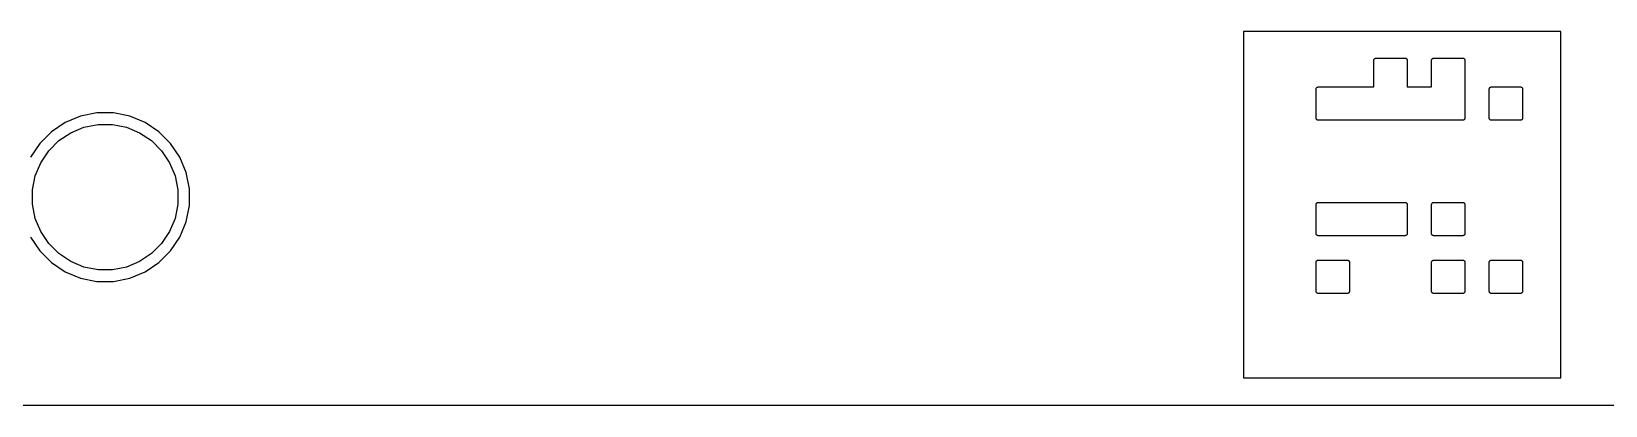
# Model space of a CAD drawing. Extents: x 70.3 to 168.7, y -99.7 to -60.3.
# Drawn here: x 87.89 to 122.52, y -99.72 to -91.49 of the extents above; entities that cross this region are included whole.
import ezdxf

# ---------------------------------------------------------------- set-up
doc = ezdxf.new("R2010")
doc.units = 0
doc.layers.add('BLACK', color=7, linetype='CONTINUOUS')

msp = doc.modelspace()

# ---------------------------------------------------------------- linework, layer by layer
at = {"layer": 'BLACK', "linetype": 'CONTINUOUS'}
for p, q in [((114.555, -91.4914), (114.554, -91.497)), ((114.554, -91.497), (114.554, -99.1046)), ((114.56, -91.4908), (114.555, -91.4914)), ((121.533, -91.4908), (114.56, -91.4908)), ((121.538, -91.4914), (121.533, -91.4908)), ((121.539, -91.497), (121.538, -91.4914)), ((121.539, -99.1046), (121.539, -91.497)), ((117.425, -92.1251), (117.426, -92.1205)), ((117.425, -92.1254), (117.425, -92.1251)), ((117.425, -92.1255), (117.425, -92.1254)), ((117.425, -92.1258), (117.425, -92.1255)), ((117.425, -92.1255), (117.425, -92.1255)), ((117.425, -92.7108), (117.425, -92.1258)), ((117.426, -92.1154), (117.428, -92.1109)), ((117.426, -92.1156), (117.426, -92.1154)), ((117.426, -92.1157), (117.426, -92.1156)), ((117.426, -92.1205), (117.426, -92.1157)), ((117.428, -92.1109), (117.429, -92.1064)), ((117.429, -92.1061), (117.431, -92.102)), ((117.429, -92.1063), (117.429, -92.1061)), ((117.429, -92.1064), (117.429, -92.1063)), ((117.431, -92.102), (117.434, -92.0978)), ((117.434, -92.0976), (117.437, -92.094)), ((117.434, -92.0977), (117.434, -92.0976)), ((117.434, -92.0978), (117.434, -92.0977)), ((117.437, -92.094), (117.44, -92.0903)), ((117.44, -92.0901), (117.444, -92.0872)), ((117.44, -92.0902), (117.44, -92.0901)), ((117.44, -92.0903), (117.44, -92.0902)), ((117.444, -92.0872), (117.447, -92.0842)), ((117.447, -92.0841), (117.448, -92.084)), ((117.447, -92.0842), (117.447, -92.0841)), ((117.448, -92.084), (117.452, -92.0818)), ((117.452, -92.0818), (117.456, -92.0796)), ((117.456, -92.0794), (117.461, -92.0781)), ((117.456, -92.0795), (117.456, -92.0794)), ((117.456, -92.0796), (117.456, -92.0795)), ((117.461, -92.0781), (117.465, -92.0768)), ((117.465, -92.0768), (117.465, -92.0767)), ((117.465, -92.0767), (117.466, -92.0767)), ((117.466, -92.0767), (117.47, -92.0763)), ((117.47, -92.0763), (117.475, -92.0758)), ((117.475, -92.0758), (118.11, -92.0758)), ((118.11, -92.0758), (118.11, -92.0758)), ((118.11, -92.0758), (118.11, -92.0758)), ((118.11, -92.0758), (118.11, -92.0758)), ((118.11, -92.0758), (118.111, -92.0758)), ((118.111, -92.0758), (118.115, -92.0763)), ((118.115, -92.0763), (118.12, -92.0768)), ((118.12, -92.0768), (118.12, -92.0769)), ((118.12, -92.0769), (118.12, -92.0769)), ((118.12, -92.0769), (118.125, -92.0783)), ((118.125, -92.0783), (118.129, -92.0797)), ((118.129, -92.0797), (118.13, -92.0798)), ((118.13, -92.0798), (118.13, -92.0798)), ((118.13, -92.0798), (118.134, -92.0821)), ((118.134, -92.0821), (118.138, -92.0843)), ((118.138, -92.0843), (118.138, -92.0845)), ((118.138, -92.0845), (118.138, -92.0845)), ((118.138, -92.0845), (118.142, -92.0875)), ((118.142, -92.0875), (118.145, -92.0906)), ((118.145, -92.0906), (118.146, -92.0907)), ((118.146, -92.0907), (118.146, -92.0908)), ((118.146, -92.0908), (118.149, -92.0944)), ((118.149, -92.0944), (118.152, -92.0981)), ((118.152, -92.0981), (118.152, -92.0983)), ((118.152, -92.0983), (118.152, -92.0984)), ((118.152, -92.0984), (118.154, -92.1025)), ((118.154, -92.1025), (118.156, -92.1067)), ((118.156, -92.1067), (118.156, -92.1069)), ((118.156, -92.1069), (118.156, -92.1071)), ((118.156, -92.1071), (118.158, -92.1115)), ((118.158, -92.1115), (118.159, -92.1161)), ((118.159, -92.1161), (118.159, -92.1163)), ((118.159, -92.1163), (118.159, -92.1164)), ((118.159, -92.1164), (118.16, -92.1211)), ((118.16, -92.1211), (118.16, -92.1258)), ((118.16, -92.1258), (118.16, -92.7108)), ((118.695, -92.1251), (118.696, -92.1205)), ((118.695, -92.1254), (118.695, -92.1251)), ((118.695, -92.1255), (118.695, -92.1254)), ((118.695, -92.1258), (118.695, -92.1255)), ((118.695, -92.1255), (118.695, -92.1255)), ((118.695, -92.7108), (118.695, -92.1258)), ((118.696, -92.1154), (118.698, -92.1109)), ((118.696, -92.1156), (118.696, -92.1154)), ((118.696, -92.1157), (118.696, -92.1156)), ((118.696, -92.1205), (118.696, -92.1157)), ((118.698, -92.1109), (118.699, -92.1064)), ((118.699, -92.1061), (118.701, -92.102)), ((118.699, -92.1063), (118.699, -92.1061)), ((118.699, -92.1064), (118.699, -92.1063)), ((118.701, -92.102), (118.704, -92.0978)), ((118.704, -92.0976), (118.707, -92.094)), ((118.704, -92.0977), (118.704, -92.0976)), ((118.704, -92.0978), (118.704, -92.0977)), ((118.707, -92.094), (118.71, -92.0903)), ((118.71, -92.0901), (118.714, -92.0872)), ((118.71, -92.0902), (118.71, -92.0901)), ((118.71, -92.0903), (118.71, -92.0902)), ((118.714, -92.0872), (118.717, -92.0842)), ((118.717, -92.0841), (118.718, -92.084)), ((118.717, -92.0842), (118.717, -92.0841)), ((118.718, -92.084), (118.722, -92.0818)), ((118.722, -92.0818), (118.726, -92.0796)), ((118.726, -92.0794), (118.731, -92.0781)), ((118.726, -92.0795), (118.726, -92.0794)), ((118.726, -92.0796), (118.726, -92.0795)), ((118.731, -92.0781), (118.735, -92.0768)), ((118.735, -92.0768), (118.735, -92.0767)), ((118.735, -92.0767), (118.736, -92.0767)), ((118.736, -92.0767), (118.74, -92.0763)), ((118.74, -92.0763), (118.745, -92.0758)), ((118.745, -92.0758), (119.38, -92.0758)), ((119.38, -92.0758), (119.38, -92.0758)), ((119.38, -92.0758), (119.38, -92.0758)), ((119.38, -92.0758), (119.38, -92.0758)), ((119.38, -92.0758), (119.381, -92.0758)), ((119.381, -92.0758), (119.385, -92.0763)), ((119.385, -92.0763), (119.39, -92.0768)), ((119.39, -92.0768), (119.39, -92.0769)), ((119.39, -92.0769), (119.39, -92.0769)), ((119.39, -92.0769), (119.395, -92.0783)), ((119.395, -92.0783), (119.399, -92.0797)), ((119.399, -92.0797), (119.4, -92.0798)), ((119.4, -92.0798), (119.4, -92.0798)), ((119.4, -92.0798), (119.404, -92.0821)), ((119.404, -92.0821), (119.408, -92.0843)), ((119.408, -92.0843), (119.408, -92.0845)), ((119.408, -92.0845), (119.408, -92.0845)), ((119.408, -92.0845), (119.412, -92.0875)), ((119.412, -92.0875), (119.415, -92.0906)), ((119.415, -92.0906), (119.416, -92.0907)), ((119.416, -92.0907), (119.416, -92.0908)), ((119.416, -92.0908), (119.419, -92.0944)), ((119.419, -92.0944), (119.422, -92.0981)), ((119.422, -92.0981), (119.422, -92.0983)), ((119.422, -92.0983), (119.422, -92.0984)), ((119.422, -92.0984), (119.424, -92.1025)), ((119.424, -92.1025), (119.426, -92.1067)), ((119.426, -92.1067), (119.426, -92.1069)), ((119.426, -92.1069), (119.426, -92.1071)), ((119.426, -92.1071), (119.428, -92.1115)), ((119.428, -92.1115), (119.429, -92.1161)), ((119.429, -92.1161), (119.429, -92.1163)), ((119.429, -92.1163), (119.429, -92.1164)), ((119.429, -92.1164), (119.43, -92.1211)), ((119.43, -92.1211), (119.43, -92.1258)), ((119.43, -92.1258), (119.43, -93.3958)), ((116.155, -92.7601), (116.156, -92.7555)), ((116.155, -92.7604), (116.155, -92.7601)), ((116.155, -92.7605), (116.155, -92.7604)), ((116.155, -92.7608), (116.155, -92.7605)), ((116.155, -92.7605), (116.155, -92.7605)), ((116.155, -93.3958), (116.155, -92.7608)), ((116.156, -92.7504), (116.158, -92.7459)), ((116.156, -92.7506), (116.156, -92.7504)), ((116.156, -92.7507), (116.156, -92.7506)), ((116.156, -92.7555), (116.156, -92.7507)), ((116.158, -92.7459), (116.159, -92.7414)), ((116.159, -92.7411), (116.161, -92.737)), ((116.159, -92.7413), (116.159, -92.7411)), ((116.159, -92.7414), (116.159, -92.7413)), ((116.161, -92.737), (116.164, -92.7328)), ((116.164, -92.7326), (116.167, -92.729)), ((116.164, -92.7327), (116.164, -92.7326)), ((116.164, -92.7328), (116.164, -92.7327)), ((116.167, -92.729), (116.17, -92.7253)), ((116.17, -92.7251), (116.174, -92.7222)), ((116.17, -92.7252), (116.17, -92.7251)), ((116.17, -92.7253), (116.17, -92.7252)), ((116.174, -92.7222), (116.177, -92.7192)), ((116.177, -92.7191), (116.178, -92.719)), ((116.177, -92.7192), (116.177, -92.7191)), ((116.178, -92.719), (116.182, -92.7168)), ((116.182, -92.7168), (116.186, -92.7146)), ((116.186, -92.7144), (116.191, -92.7131)), ((116.186, -92.7145), (116.186, -92.7144)), ((116.186, -92.7146), (116.186, -92.7145)), ((116.191, -92.7131), (116.195, -92.7118)), ((116.195, -92.7118), (116.195, -92.7117)), ((116.195, -92.7117), (116.196, -92.7117)), ((116.196, -92.7117), (116.2, -92.7113)), ((116.2, -92.7113), (116.205, -92.7108)), ((116.205, -92.7108), (117.425, -92.7108)), ((118.16, -92.7108), (118.695, -92.7108)), ((119.965, -92.7601), (119.966, -92.7555)), ((119.965, -92.7604), (119.965, -92.7601)), ((119.965, -92.7605), (119.965, -92.7604)), ((119.965, -92.7608), (119.965, -92.7605)), ((119.965, -92.7605), (119.965, -92.7605)), ((119.965, -93.3958), (119.965, -92.7608)), ((119.966, -92.7504), (119.968, -92.7459)), ((119.966, -92.7506), (119.966, -92.7504)), ((119.966, -92.7507), (119.966, -92.7506)), ((119.966, -92.7555), (119.966, -92.7507)), ((119.968, -92.7459), (119.969, -92.7414)), ((119.969, -92.7411), (119.971, -92.737)), ((119.969, -92.7413), (119.969, -92.7411)), ((119.969, -92.7414), (119.969, -92.7413)), ((119.971, -92.737), (119.974, -92.7328)), ((119.974, -92.7326), (119.977, -92.729)), ((119.974, -92.7327), (119.974, -92.7326)), ((119.974, -92.7328), (119.974, -92.7327)), ((119.977, -92.729), (119.98, -92.7253)), ((119.98, -92.7251), (119.984, -92.7222)), ((119.98, -92.7252), (119.98, -92.7251)), ((119.98, -92.7253), (119.98, -92.7252)), ((119.984, -92.7222), (119.987, -92.7192)), ((119.987, -92.7191), (119.988, -92.719)), ((119.987, -92.7192), (119.987, -92.7191)), ((119.988, -92.719), (119.992, -92.7168)), ((119.992, -92.7168), (119.996, -92.7146)), ((119.996, -92.7144), (120.001, -92.7131)), ((119.996, -92.7145), (119.996, -92.7144)), ((119.996, -92.7146), (119.996, -92.7145)), ((120.001, -92.7131), (120.005, -92.7118)), ((120.005, -92.7118), (120.005, -92.7117)), ((120.005, -92.7117), (120.006, -92.7117)), ((120.006, -92.7117), (120.01, -92.7113)), ((120.01, -92.7113), (120.015, -92.7108)), ((120.015, -92.7108), (120.65, -92.7108)), ((120.65, -92.7108), (120.65, -92.7108)), ((120.65, -92.7108), (120.65, -92.7108)), ((120.65, -92.7108), (120.651, -92.7108)), ((120.65, -92.7108), (120.65, -92.7108)), ((120.651, -92.7108), (120.655, -92.7113)), ((120.655, -92.7113), (120.66, -92.7118)), ((120.66, -92.7118), (120.66, -92.7119)), ((120.66, -92.7119), (120.66, -92.7119)), ((120.66, -92.7119), (120.665, -92.7133)), ((120.665, -92.7133), (120.669, -92.7147)), ((120.669, -92.7147), (120.67, -92.7148)), ((120.67, -92.7148), (120.67, -92.7148)), ((120.67, -92.7148), (120.674, -92.7171)), ((120.674, -92.7171), (120.678, -92.7193)), ((120.678, -92.7193), (120.678, -92.7195)), ((120.678, -92.7195), (120.678, -92.7195)), ((120.678, -92.7195), (120.682, -92.7225)), ((120.682, -92.7225), (120.685, -92.7256)), ((120.685, -92.7256), (120.686, -92.7257)), ((120.686, -92.7257), (120.686, -92.7258)), ((120.686, -92.7258), (120.689, -92.7294)), ((120.689, -92.7294), (120.692, -92.7331)), ((120.692, -92.7331), (120.692, -92.7333)), ((120.692, -92.7333), (120.692, -92.7334)), ((120.692, -92.7334), (120.694, -92.7375)), ((120.694, -92.7375), (120.696, -92.7417)), ((120.696, -92.7417), (120.696, -92.7419)), ((120.696, -92.7419), (120.696, -92.7421)), ((120.696, -92.7421), (120.698, -92.7465)), ((120.698, -92.7465), (120.699, -92.7511)), ((120.699, -92.7511), (120.699, -92.7513)), ((120.699, -92.7513), (120.699, -92.7514)), ((120.699, -92.7514), (120.7, -92.7561)), ((120.7, -92.7561), (120.7, -92.7608)), ((120.7, -92.7608), (120.7, -93.3958)), ((88.6314, -93.4927), (88.3277, -93.6956)), ((88.9688, -93.3529), (88.6314, -93.4927)), ((89.327, -93.2817), (88.9688, -93.3529)), ((89.6922, -93.2817), (89.327, -93.2817)), ((90.0504, -93.3529), (89.6922, -93.2817)), ((90.3878, -93.4927), (90.0504, -93.3529)), ((90.6915, -93.6956), (90.3878, -93.4927)), ((116.155, -93.4005), (116.155, -93.3958)), ((116.156, -93.4052), (116.155, -93.4005)), ((116.156, -93.4053), (116.156, -93.4052)), ((116.156, -93.4055), (116.156, -93.4053)), ((116.157, -93.4101), (116.156, -93.4055)), ((116.159, -93.4145), (116.157, -93.4101)), ((116.159, -93.4147), (116.159, -93.4145)), ((116.159, -93.4149), (116.159, -93.4147)), ((116.161, -93.4191), (116.159, -93.4149)), ((116.163, -93.4232), (116.161, -93.4191)), ((116.163, -93.4233), (116.163, -93.4232)), ((116.163, -93.4235), (116.163, -93.4233)), ((116.166, -93.4272), (116.163, -93.4235)), ((116.169, -93.4308), (116.166, -93.4272)), ((116.169, -93.4309), (116.169, -93.4308)), ((116.17, -93.431), (116.169, -93.4309)), ((116.173, -93.4341), (116.17, -93.431)), ((116.177, -93.4371), (116.173, -93.4341)), ((116.177, -93.4373), (116.177, -93.4371)), ((116.177, -93.4371), (116.177, -93.4371)), ((116.181, -93.4395), (116.177, -93.4373)), ((116.185, -93.4418), (116.181, -93.4395)), ((116.186, -93.4419), (116.185, -93.4418)), ((116.185, -93.4418), (116.185, -93.4418)), ((116.19, -93.4433), (116.186, -93.4419)), ((116.195, -93.4447), (116.19, -93.4433)), ((116.195, -93.4448), (116.195, -93.4447)), ((116.195, -93.4447), (116.195, -93.4447)), ((116.2, -93.4453), (116.195, -93.4448)), ((116.204, -93.4458), (116.2, -93.4453)), ((116.205, -93.4458), (116.204, -93.4458)), ((119.38, -93.4458), (116.205, -93.4458)), ((116.205, -93.4458), (116.205, -93.4458)), ((116.205, -93.4458), (116.205, -93.4458)), ((116.205, -93.4458), (116.205, -93.4458)), ((119.385, -93.4453), (119.38, -93.4458)), ((119.389, -93.4449), (119.385, -93.4453)), ((119.39, -93.4449), (119.389, -93.4449)), ((119.394, -93.4435), (119.39, -93.4448)), ((119.39, -93.4448), (119.39, -93.4449)), ((119.399, -93.4422), (119.394, -93.4435)), ((119.403, -93.4398), (119.399, -93.442)), ((119.399, -93.442), (119.399, -93.4421)), ((119.399, -93.4421), (119.399, -93.4422)), ((119.407, -93.4376), (119.403, -93.4398)), ((119.408, -93.4375), (119.407, -93.4376)), ((119.411, -93.4344), (119.408, -93.4374)), ((119.408, -93.4374), (119.408, -93.4375)), ((119.415, -93.4315), (119.411, -93.4344)), ((119.418, -93.4276), (119.415, -93.4313)), ((119.415, -93.4313), (119.415, -93.4314)), ((119.415, -93.4314), (119.415, -93.4315)), ((119.421, -93.424), (119.418, -93.4276)), ((119.424, -93.4196), (119.421, -93.4238)), ((119.421, -93.4238), (119.421, -93.4239)), ((119.421, -93.4239), (119.421, -93.424)), ((119.426, -93.4155), (119.424, -93.4196)), ((119.427, -93.4107), (119.426, -93.4152)), ((119.426, -93.4152), (119.426, -93.4153)), ((119.426, -93.4153), (119.426, -93.4155)), ((119.429, -93.4062), (119.427, -93.4107)), ((119.43, -93.3965), (119.429, -93.4011)), ((119.429, -93.4011), (119.429, -93.4059)), ((119.429, -93.4059), (119.429, -93.406)), ((119.429, -93.406), (119.429, -93.4062)), ((119.43, -93.3958), (119.43, -93.3961)), ((119.43, -93.3961), (119.43, -93.3961)), ((119.43, -93.3961), (119.43, -93.3962)), ((119.43, -93.3962), (119.43, -93.3965)), ((119.965, -93.4005), (119.965, -93.3958)), ((119.966, -93.4052), (119.965, -93.4005)), ((119.966, -93.4053), (119.966, -93.4052)), ((119.966, -93.4055), (119.966, -93.4053)), ((119.967, -93.4101), (119.966, -93.4055)), ((119.969, -93.4145), (119.967, -93.4101)), ((119.969, -93.4147), (119.969, -93.4145)), ((119.969, -93.4149), (119.969, -93.4147)), ((119.971, -93.4191), (119.969, -93.4149)), ((119.973, -93.4232), (119.971, -93.4191)), ((119.973, -93.4233), (119.973, -93.4232)), ((119.973, -93.4235), (119.973, -93.4233)), ((119.976, -93.4272), (119.973, -93.4235)), ((119.979, -93.4308), (119.976, -93.4272)), ((119.979, -93.4309), (119.979, -93.4308)), ((119.98, -93.431), (119.979, -93.4309)), ((119.983, -93.4341), (119.98, -93.431)), ((119.987, -93.4371), (119.983, -93.4341)), ((119.987, -93.4373), (119.987, -93.4371)), ((119.987, -93.4371), (119.987, -93.4371)), ((119.991, -93.4395), (119.987, -93.4373)), ((119.995, -93.4418), (119.991, -93.4395)), ((119.996, -93.4419), (119.995, -93.4418)), ((119.995, -93.4418), (119.995, -93.4418)), ((120, -93.4433), (119.996, -93.4419)), ((120.005, -93.4447), (120, -93.4433)), ((120.005, -93.4448), (120.005, -93.4447)), ((120.005, -93.4447), (120.005, -93.4447)), ((120.01, -93.4453), (120.005, -93.4448)), ((120.014, -93.4458), (120.01, -93.4453)), ((120.015, -93.4458), (120.014, -93.4458)), ((120.65, -93.4458), (120.015, -93.4458)), ((120.015, -93.4458), (120.015, -93.4458)), ((120.015, -93.4458), (120.015, -93.4458)), ((120.015, -93.4458), (120.015, -93.4458)), ((120.655, -93.4453), (120.65, -93.4458)), ((120.659, -93.4449), (120.655, -93.4453)), ((120.66, -93.4449), (120.659, -93.4449)), ((120.664, -93.4435), (120.66, -93.4448)), ((120.66, -93.4448), (120.66, -93.4449)), ((120.669, -93.4422), (120.664, -93.4435)), ((120.673, -93.4398), (120.669, -93.442)), ((120.669, -93.442), (120.669, -93.4421)), ((120.669, -93.4421), (120.669, -93.4422)), ((120.677, -93.4376), (120.673, -93.4398)), ((120.678, -93.4375), (120.677, -93.4376)), ((120.681, -93.4344), (120.678, -93.4374)), ((120.678, -93.4374), (120.678, -93.4375)), ((120.685, -93.4315), (120.681, -93.4344)), ((120.688, -93.4276), (120.685, -93.4313)), ((120.685, -93.4313), (120.685, -93.4314)), ((120.685, -93.4314), (120.685, -93.4315)), ((120.691, -93.424), (120.688, -93.4276)), ((120.694, -93.4196), (120.691, -93.4238)), ((120.691, -93.4238), (120.691, -93.4239)), ((120.691, -93.4239), (120.691, -93.424)), ((120.696, -93.4155), (120.694, -93.4196)), ((120.697, -93.4107), (120.696, -93.4152)), ((120.696, -93.4152), (120.696, -93.4153)), ((120.696, -93.4153), (120.696, -93.4155)), ((120.699, -93.4062), (120.697, -93.4107)), ((120.7, -93.3965), (120.699, -93.4011)), ((120.699, -93.4011), (120.699, -93.4059)), ((120.699, -93.4059), (120.699, -93.406)), ((120.699, -93.406), (120.699, -93.4062)), ((120.7, -93.3958), (120.7, -93.3961)), ((120.7, -93.3961), (120.7, -93.3961)), ((120.7, -93.3961), (120.7, -93.3962)), ((120.7, -93.3962), (120.7, -93.3965)), ((88.3277, -93.6956), (88.0695, -93.9538)), ((88.4897, -93.8929), (88.7517, -93.7178)), ((88.7517, -93.7178), (89.0429, -93.5972)), ((89.0429, -93.5972), (89.352, -93.5357)), ((89.352, -93.5357), (89.6672, -93.5357)), ((89.6672, -93.5357), (89.9763, -93.5972)), ((89.9763, -93.5972), (90.2675, -93.7178)), ((90.2675, -93.7178), (90.5295, -93.8929)), ((90.9497, -93.9538), (90.6915, -93.6956)), ((88.0695, -93.9538), (87.8666, -94.2575)), ((88.0917, -94.3778), (88.2668, -94.1158)), ((88.2668, -94.1158), (88.4897, -93.8929)), ((90.5295, -93.8929), (90.7524, -94.1158)), ((90.7524, -94.1158), (90.9275, -94.3778)), ((91.1526, -94.2575), (90.9497, -93.9538)), ((87.9711, -94.669), (88.0917, -94.3778)), ((90.9275, -94.3778), (91.0481, -94.669)), ((91.2924, -94.5949), (91.1526, -94.2575)), ((87.9096, -94.9781), (87.9711, -94.669)), ((91.0481, -94.669), (91.1096, -94.9781)), ((91.3636, -94.9531), (91.2924, -94.5949)), ((87.9096, -95.2933), (87.9096, -94.9781)), ((91.1096, -94.9781), (91.1096, -95.2933)), ((91.3636, -95.3183), (91.3636, -94.9531)), ((87.9711, -95.6024), (87.9096, -95.2933)), ((91.1096, -95.2933), (91.0481, -95.6024)), ((91.2924, -95.6765), (91.3636, -95.3183)), ((116.155, -95.3001), (116.156, -95.2955)), ((116.155, -95.3004), (116.155, -95.3001)), ((116.155, -95.3005), (116.155, -95.3004)), ((116.155, -95.3008), (116.155, -95.3005)), ((116.155, -95.3005), (116.155, -95.3005)), ((116.155, -95.9358), (116.155, -95.3008)), ((116.156, -95.2904), (116.158, -95.2859)), ((116.156, -95.2906), (116.156, -95.2904)), ((116.156, -95.2907), (116.156, -95.2906)), ((116.156, -95.2955), (116.156, -95.2907)), ((116.158, -95.2859), (116.159, -95.2814)), ((116.159, -95.2811), (116.161, -95.277)), ((116.159, -95.2813), (116.159, -95.2811)), ((116.159, -95.2814), (116.159, -95.2813)), ((116.161, -95.277), (116.164, -95.2728)), ((116.164, -95.2726), (116.167, -95.269)), ((116.164, -95.2727), (116.164, -95.2726)), ((116.164, -95.2728), (116.164, -95.2727)), ((116.167, -95.269), (116.17, -95.2653)), ((116.17, -95.2651), (116.174, -95.2622)), ((116.17, -95.2652), (116.17, -95.2651)), ((116.17, -95.2653), (116.17, -95.2652)), ((116.174, -95.2622), (116.177, -95.2592)), ((116.177, -95.2591), (116.178, -95.259)), ((116.177, -95.2592), (116.177, -95.2591)), ((116.178, -95.259), (116.182, -95.2568)), ((116.182, -95.2568), (116.186, -95.2546)), ((116.186, -95.2544), (116.191, -95.2531)), ((116.186, -95.2545), (116.186, -95.2544)), ((116.186, -95.2546), (116.186, -95.2545)), ((116.191, -95.2531), (116.195, -95.2518)), ((116.195, -95.2518), (116.195, -95.2517)), ((116.195, -95.2517), (116.196, -95.2517)), ((116.196, -95.2517), (116.2, -95.2513)), ((116.2, -95.2513), (116.205, -95.2508)), ((116.205, -95.2508), (118.11, -95.2508)), ((118.11, -95.2508), (118.11, -95.2508)), ((118.11, -95.2508), (118.11, -95.2508)), ((118.11, -95.2508), (118.11, -95.2508)), ((118.11, -95.2508), (118.111, -95.2508)), ((118.111, -95.2508), (118.115, -95.2513)), ((118.115, -95.2513), (118.12, -95.2518)), ((118.12, -95.2518), (118.12, -95.2519)), ((118.12, -95.2519), (118.12, -95.2519)), ((118.12, -95.2519), (118.125, -95.2533)), ((118.125, -95.2533), (118.129, -95.2547)), ((118.129, -95.2547), (118.13, -95.2548)), ((118.13, -95.2548), (118.13, -95.2548)), ((118.13, -95.2548), (118.134, -95.2571)), ((118.134, -95.2571), (118.138, -95.2593)), ((118.138, -95.2593), (118.138, -95.2595)), ((118.138, -95.2595), (118.138, -95.2595)), ((118.138, -95.2595), (118.142, -95.2625)), ((118.142, -95.2625), (118.145, -95.2656)), ((118.145, -95.2656), (118.146, -95.2657)), ((118.146, -95.2657), (118.146, -95.2658)), ((118.146, -95.2658), (118.149, -95.2694)), ((118.149, -95.2694), (118.152, -95.2731)), ((118.152, -95.2731), (118.152, -95.2733)), ((118.152, -95.2733), (118.152, -95.2734)), ((118.152, -95.2734), (118.154, -95.2775)), ((118.154, -95.2775), (118.156, -95.2817)), ((118.156, -95.2817), (118.156, -95.2819)), ((118.156, -95.2819), (118.156, -95.2821)), ((118.156, -95.2821), (118.158, -95.2865)), ((118.158, -95.2865), (118.159, -95.2911)), ((118.159, -95.2911), (118.159, -95.2913)), ((118.159, -95.2913), (118.159, -95.2914)), ((118.159, -95.2914), (118.16, -95.2961)), ((118.16, -95.2961), (118.16, -95.3008)), ((118.16, -95.3008), (118.16, -95.9358)), ((118.695, -95.3001), (118.696, -95.2955)), ((118.695, -95.3004), (118.695, -95.3001)), ((118.695, -95.3005), (118.695, -95.3004)), ((118.695, -95.3008), (118.695, -95.3005)), ((118.695, -95.3005), (118.695, -95.3005)), ((118.695, -95.9358), (118.695, -95.3008)), ((118.696, -95.2904), (118.698, -95.2859)), ((118.696, -95.2906), (118.696, -95.2904)), ((118.696, -95.2907), (118.696, -95.2906)), ((118.696, -95.2955), (118.696, -95.2907)), ((118.698, -95.2859), (118.699, -95.2814)), ((118.699, -95.2811), (118.701, -95.277)), ((118.699, -95.2813), (118.699, -95.2811)), ((118.699, -95.2814), (118.699, -95.2813)), ((118.701, -95.277), (118.704, -95.2728)), ((118.704, -95.2726), (118.707, -95.269)), ((118.704, -95.2727), (118.704, -95.2726)), ((118.704, -95.2728), (118.704, -95.2727)), ((118.707, -95.269), (118.71, -95.2653)), ((118.71, -95.2651), (118.714, -95.2622)), ((118.71, -95.2652), (118.71, -95.2651)), ((118.71, -95.2653), (118.71, -95.2652)), ((118.714, -95.2622), (118.717, -95.2592)), ((118.717, -95.2591), (118.718, -95.259)), ((118.717, -95.2592), (118.717, -95.2591)), ((118.718, -95.259), (118.722, -95.2568)), ((118.722, -95.2568), (118.726, -95.2546)), ((118.726, -95.2544), (118.731, -95.2531)), ((118.726, -95.2545), (118.726, -95.2544)), ((118.726, -95.2546), (118.726, -95.2545)), ((118.731, -95.2531), (118.735, -95.2518)), ((118.735, -95.2518), (118.735, -95.2517)), ((118.735, -95.2517), (118.736, -95.2517)), ((118.736, -95.2517), (118.74, -95.2513)), ((118.74, -95.2513), (118.745, -95.2508)), ((118.745, -95.2508), (119.38, -95.2508)), ((119.38, -95.2508), (119.38, -95.2508)), ((119.38, -95.2508), (119.38, -95.2508)), ((119.38, -95.2508), (119.381, -95.2508)), ((119.38, -95.2508), (119.38, -95.2508)), ((119.381, -95.2508), (119.385, -95.2513)), ((119.385, -95.2513), (119.39, -95.2518)), ((119.39, -95.2518), (119.39, -95.2519)), ((119.39, -95.2519), (119.39, -95.2519)), ((119.39, -95.2519), (119.395, -95.2533)), ((119.395, -95.2533), (119.399, -95.2547)), ((119.399, -95.2547), (119.4, -95.2548)), ((119.4, -95.2548), (119.4, -95.2548)), ((119.4, -95.2548), (119.404, -95.2571)), ((119.404, -95.2571), (119.408, -95.2593)), ((119.408, -95.2593), (119.408, -95.2595)), ((119.408, -95.2595), (119.408, -95.2595)), ((119.408, -95.2595), (119.412, -95.2625)), ((119.412, -95.2625), (119.415, -95.2656)), ((119.415, -95.2656), (119.416, -95.2657)), ((119.416, -95.2657), (119.416, -95.2658)), ((119.416, -95.2658), (119.419, -95.2694)), ((119.419, -95.2694), (119.422, -95.2731)), ((119.422, -95.2731), (119.422, -95.2733)), ((119.422, -95.2733), (119.422, -95.2734)), ((119.422, -95.2734), (119.424, -95.2775)), ((119.424, -95.2775), (119.426, -95.2817)), ((119.426, -95.2817), (119.426, -95.2819)), ((119.426, -95.2819), (119.426, -95.2821)), ((119.426, -95.2821), (119.428, -95.2865)), ((119.428, -95.2865), (119.429, -95.2911)), ((119.429, -95.2911), (119.429, -95.2913)), ((119.429, -95.2913), (119.429, -95.2914)), ((119.429, -95.2914), (119.43, -95.2961)), ((119.43, -95.2961), (119.43, -95.3008)), ((119.43, -95.3008), (119.43, -95.9358)), ((88.0917, -95.8936), (87.9711, -95.6024)), ((88.2668, -96.1556), (88.0917, -95.8936)), ((90.9275, -95.8936), (90.7524, -96.1556)), ((91.0481, -95.6024), (90.9275, -95.8936)), ((91.1526, -96.0139), (91.2924, -95.6765)), ((116.155, -95.9405), (116.155, -95.9358)), ((118.16, -95.9365), (118.159, -95.9411)), ((118.16, -95.9358), (118.16, -95.9361)), ((118.16, -95.9361), (118.16, -95.9361)), ((118.16, -95.9361), (118.16, -95.9362)), ((118.16, -95.9362), (118.16, -95.9365)), ((118.695, -95.9405), (118.695, -95.9358)), ((119.43, -95.9365), (119.429, -95.9411)), ((119.43, -95.9358), (119.43, -95.9361)), ((119.43, -95.9361), (119.43, -95.9361)), ((119.43, -95.9361), (119.43, -95.9362)), ((119.43, -95.9362), (119.43, -95.9365)), ((87.8666, -96.0139), (88.0695, -96.3176)), ((88.4897, -96.3785), (88.2668, -96.1556)), ((90.7524, -96.1556), (90.5295, -96.3785)), ((90.9497, -96.3176), (91.1526, -96.0139)), ((116.156, -95.9452), (116.155, -95.9405)), ((116.156, -95.9453), (116.156, -95.9452)), ((116.156, -95.9455), (116.156, -95.9453)), ((116.157, -95.9501), (116.156, -95.9455)), ((116.159, -95.9545), (116.157, -95.9501)), ((116.159, -95.9547), (116.159, -95.9545)), ((116.159, -95.9549), (116.159, -95.9547)), ((116.161, -95.9591), (116.159, -95.9549)), ((116.163, -95.9632), (116.161, -95.9591)), ((116.163, -95.9633), (116.163, -95.9632)), ((116.163, -95.9635), (116.163, -95.9633)), ((116.166, -95.9672), (116.163, -95.9635)), ((116.169, -95.9708), (116.166, -95.9672)), ((116.169, -95.9709), (116.169, -95.9708)), ((116.17, -95.971), (116.169, -95.9709)), ((116.173, -95.9741), (116.17, -95.971)), ((116.177, -95.9771), (116.173, -95.9741)), ((116.177, -95.9773), (116.177, -95.9771)), ((116.177, -95.9771), (116.177, -95.9771)), ((116.181, -95.9795), (116.177, -95.9773)), ((116.185, -95.9818), (116.181, -95.9795)), ((116.186, -95.9819), (116.185, -95.9818)), ((116.185, -95.9818), (116.185, -95.9818)), ((116.19, -95.9833), (116.186, -95.9819)), ((116.195, -95.9847), (116.19, -95.9833)), ((116.195, -95.9848), (116.195, -95.9847)), ((116.195, -95.9847), (116.195, -95.9847)), ((116.2, -95.9853), (116.195, -95.9848)), ((116.204, -95.9858), (116.2, -95.9853)), ((116.205, -95.9858), (116.204, -95.9858)), ((116.205, -95.9858), (116.205, -95.9858)), ((116.205, -95.9858), (116.205, -95.9858)), ((118.11, -95.9858), (116.205, -95.9858)), ((116.205, -95.9858), (116.205, -95.9858)), ((118.115, -95.9853), (118.11, -95.9858)), ((118.119, -95.9849), (118.115, -95.9853)), ((118.12, -95.9849), (118.119, -95.9849)), ((118.124, -95.9835), (118.12, -95.9848)), ((118.12, -95.9848), (118.12, -95.9849)), ((118.129, -95.9822), (118.124, -95.9835)), ((118.133, -95.9798), (118.129, -95.982)), ((118.129, -95.982), (118.129, -95.9821)), ((118.129, -95.9821), (118.129, -95.9822)), ((118.137, -95.9776), (118.133, -95.9798)), ((118.138, -95.9775), (118.137, -95.9776)), ((118.141, -95.9744), (118.138, -95.9774)), ((118.138, -95.9774), (118.138, -95.9775)), ((118.145, -95.9715), (118.141, -95.9744)), ((118.148, -95.9676), (118.145, -95.9713)), ((118.145, -95.9713), (118.145, -95.9714)), ((118.145, -95.9714), (118.145, -95.9715)), ((118.151, -95.964), (118.148, -95.9676)), ((118.154, -95.9596), (118.151, -95.9638)), ((118.151, -95.9638), (118.151, -95.9639)), ((118.151, -95.9639), (118.151, -95.964)), ((118.156, -95.9555), (118.154, -95.9596)), ((118.157, -95.9507), (118.156, -95.9552)), ((118.156, -95.9552), (118.156, -95.9553)), ((118.156, -95.9553), (118.156, -95.9555)), ((118.159, -95.9462), (118.157, -95.9507)), ((118.159, -95.9411), (118.159, -95.9459)), ((118.159, -95.9459), (118.159, -95.946)), ((118.159, -95.946), (118.159, -95.9462)), ((118.696, -95.9452), (118.695, -95.9405)), ((118.696, -95.9453), (118.696, -95.9452)), ((118.696, -95.9455), (118.696, -95.9453)), ((118.697, -95.9501), (118.696, -95.9455)), ((118.699, -95.9545), (118.697, -95.9501)), ((118.699, -95.9547), (118.699, -95.9545)), ((118.699, -95.9549), (118.699, -95.9547)), ((118.701, -95.9591), (118.699, -95.9549)), ((118.703, -95.9632), (118.701, -95.9591)), ((118.703, -95.9633), (118.703, -95.9632)), ((118.703, -95.9635), (118.703, -95.9633)), ((118.706, -95.9672), (118.703, -95.9635)), ((118.709, -95.9708), (118.706, -95.9672)), ((118.709, -95.9709), (118.709, -95.9708)), ((118.71, -95.971), (118.709, -95.9709)), ((118.713, -95.9741), (118.71, -95.971)), ((118.717, -95.9771), (118.713, -95.9741)), ((118.717, -95.9773), (118.717, -95.9771)), ((118.717, -95.9771), (118.717, -95.9771)), ((118.721, -95.9795), (118.717, -95.9773)), ((118.725, -95.9818), (118.721, -95.9795)), ((118.726, -95.9819), (118.725, -95.9818)), ((118.725, -95.9818), (118.725, -95.9818)), ((118.73, -95.9833), (118.726, -95.9819)), ((118.735, -95.9847), (118.73, -95.9833)), ((118.735, -95.9848), (118.735, -95.9847)), ((118.735, -95.9847), (118.735, -95.9847)), ((118.74, -95.9853), (118.735, -95.9848)), ((118.744, -95.9858), (118.74, -95.9853)), ((118.745, -95.9858), (118.744, -95.9858)), ((119.38, -95.9858), (118.745, -95.9858)), ((118.745, -95.9858), (118.745, -95.9858)), ((118.745, -95.9858), (118.745, -95.9858)), ((118.745, -95.9858), (118.745, -95.9858)), ((119.385, -95.9853), (119.38, -95.9858)), ((119.389, -95.9849), (119.385, -95.9853)), ((119.39, -95.9849), (119.389, -95.9849)), ((119.394, -95.9835), (119.39, -95.9848)), ((119.39, -95.9848), (119.39, -95.9849)), ((119.399, -95.9822), (119.394, -95.9835)), ((119.403, -95.9798), (119.399, -95.982)), ((119.399, -95.982), (119.399, -95.9821)), ((119.399, -95.9821), (119.399, -95.9822)), ((119.407, -95.9776), (119.403, -95.9798)), ((119.408, -95.9775), (119.407, -95.9776)), ((119.411, -95.9744), (119.408, -95.9774)), ((119.408, -95.9774), (119.408, -95.9775)), ((119.415, -95.9715), (119.411, -95.9744)), ((119.418, -95.9676), (119.415, -95.9713)), ((119.415, -95.9713), (119.415, -95.9714)), ((119.415, -95.9714), (119.415, -95.9715)), ((119.421, -95.964), (119.418, -95.9676)), ((119.424, -95.9596), (119.421, -95.9638)), ((119.421, -95.9638), (119.421, -95.9639)), ((119.421, -95.9639), (119.421, -95.964)), ((119.426, -95.9555), (119.424, -95.9596)), ((119.427, -95.9507), (119.426, -95.9552)), ((119.426, -95.9552), (119.426, -95.9553)), ((119.426, -95.9553), (119.426, -95.9555)), ((119.429, -95.9462), (119.427, -95.9507)), ((119.429, -95.9411), (119.429, -95.9459)), ((119.429, -95.9459), (119.429, -95.946)), ((119.429, -95.946), (119.429, -95.9462)), ((88.0695, -96.3176), (88.3277, -96.5758)), ((88.3277, -96.5758), (88.6314, -96.7787)), ((88.7517, -96.5536), (88.4897, -96.3785)), ((89.0429, -96.6742), (88.7517, -96.5536)), ((90.2675, -96.5536), (89.9763, -96.6742)), ((90.5295, -96.3785), (90.2675, -96.5536)), ((90.3878, -96.7787), (90.6915, -96.5758)), ((90.6915, -96.5758), (90.9497, -96.3176)), ((116.155, -96.5701), (116.156, -96.5655)), ((116.155, -96.5704), (116.155, -96.5701)), ((116.155, -96.5705), (116.155, -96.5704)), ((116.155, -96.5708), (116.155, -96.5705)), ((116.155, -96.5705), (116.155, -96.5705)), ((116.155, -97.2058), (116.155, -96.5708)), ((116.156, -96.5604), (116.158, -96.5559)), ((116.156, -96.5606), (116.156, -96.5604)), ((116.156, -96.5607), (116.156, -96.5606)), ((116.156, -96.5655), (116.156, -96.5607)), ((116.158, -96.5559), (116.159, -96.5514)), ((116.159, -96.5511), (116.161, -96.547)), ((116.159, -96.5513), (116.159, -96.5511)), ((116.159, -96.5514), (116.159, -96.5513)), ((116.161, -96.547), (116.164, -96.5428)), ((116.164, -96.5426), (116.167, -96.539)), ((116.164, -96.5427), (116.164, -96.5426)), ((116.164, -96.5428), (116.164, -96.5427)), ((116.167, -96.539), (116.17, -96.5353)), ((116.17, -96.5351), (116.174, -96.5322)), ((116.17, -96.5352), (116.17, -96.5351)), ((116.17, -96.5353), (116.17, -96.5352)), ((116.174, -96.5322), (116.177, -96.5292)), ((116.177, -96.5291), (116.178, -96.529)), ((116.177, -96.5292), (116.177, -96.5291)), ((116.178, -96.529), (116.182, -96.5268)), ((116.182, -96.5268), (116.186, -96.5246)), ((116.186, -96.5244), (116.191, -96.5231)), ((116.186, -96.5245), (116.186, -96.5244)), ((116.186, -96.5246), (116.186, -96.5245)), ((116.191, -96.5231), (116.195, -96.5218)), ((116.195, -96.5218), (116.195, -96.5217)), ((116.195, -96.5217), (116.196, -96.5217)), ((116.196, -96.5217), (116.2, -96.5213)), ((116.2, -96.5213), (116.205, -96.5208)), ((116.205, -96.5208), (116.84, -96.5208)), ((116.84, -96.5208), (116.84, -96.5208)), ((116.84, -96.5208), (116.84, -96.5208)), ((116.84, -96.5208), (116.841, -96.5208)), ((116.84, -96.5208), (116.84, -96.5208)), ((116.841, -96.5208), (116.845, -96.5213)), ((116.845, -96.5213), (116.85, -96.5218)), ((116.85, -96.5218), (116.85, -96.5219)), ((116.85, -96.5219), (116.85, -96.5219)), ((116.85, -96.5219), (116.855, -96.5233)), ((116.855, -96.5233), (116.859, -96.5247)), ((116.859, -96.5247), (116.86, -96.5248)), ((116.86, -96.5248), (116.86, -96.5248)), ((116.86, -96.5248), (116.864, -96.5271)), ((116.864, -96.5271), (116.868, -96.5293)), ((116.868, -96.5293), (116.868, -96.5295)), ((116.868, -96.5295), (116.868, -96.5295)), ((116.868, -96.5295), (116.872, -96.5325)), ((116.872, -96.5325), (116.875, -96.5356)), ((116.875, -96.5356), (116.876, -96.5357)), ((116.876, -96.5357), (116.876, -96.5358)), ((116.876, -96.5358), (116.879, -96.5394)), ((116.879, -96.5394), (116.882, -96.5431)), ((116.882, -96.5431), (116.882, -96.5433)), ((116.882, -96.5433), (116.882, -96.5434)), ((116.882, -96.5434), (116.884, -96.5475)), ((116.884, -96.5475), (116.886, -96.5517)), ((116.886, -96.5517), (116.886, -96.5519)), ((116.886, -96.5519), (116.886, -96.5521)), ((116.886, -96.5521), (116.888, -96.5565)), ((116.888, -96.5565), (116.889, -96.5611)), ((116.889, -96.5611), (116.889, -96.5613)), ((116.889, -96.5613), (116.889, -96.5614)), ((116.889, -96.5614), (116.89, -96.5661)), ((116.89, -96.5661), (116.89, -96.5708)), ((116.89, -96.5708), (116.89, -97.2058)), ((118.695, -96.5701), (118.696, -96.5655)), ((118.695, -96.5704), (118.695, -96.5701)), ((118.695, -96.5705), (118.695, -96.5704)), ((118.695, -96.5708), (118.695, -96.5705)), ((118.695, -96.5705), (118.695, -96.5705)), ((118.695, -97.2058), (118.695, -96.5708)), ((118.696, -96.5604), (118.698, -96.5559)), ((118.696, -96.5606), (118.696, -96.5604)), ((118.696, -96.5607), (118.696, -96.5606)), ((118.696, -96.5655), (118.696, -96.5607)), ((118.698, -96.5559), (118.699, -96.5514)), ((118.699, -96.5511), (118.701, -96.547)), ((118.699, -96.5513), (118.699, -96.5511)), ((118.699, -96.5514), (118.699, -96.5513)), ((118.701, -96.547), (118.704, -96.5428)), ((118.704, -96.5426), (118.707, -96.539)), ((118.704, -96.5427), (118.704, -96.5426)), ((118.704, -96.5428), (118.704, -96.5427)), ((118.707, -96.539), (118.71, -96.5353)), ((118.71, -96.5351), (118.714, -96.5322)), ((118.71, -96.5352), (118.71, -96.5351)), ((118.71, -96.5353), (118.71, -96.5352)), ((118.714, -96.5322), (118.717, -96.5292)), ((118.717, -96.5291), (118.718, -96.529)), ((118.717, -96.5292), (118.717, -96.5291)), ((118.718, -96.529), (118.722, -96.5268)), ((118.722, -96.5268), (118.726, -96.5246)), ((118.726, -96.5244), (118.731, -96.5231)), ((118.726, -96.5245), (118.726, -96.5244)), ((118.726, -96.5246), (118.726, -96.5245)), ((118.731, -96.5231), (118.735, -96.5218)), ((118.735, -96.5218), (118.735, -96.5217)), ((118.735, -96.5217), (118.736, -96.5217)), ((118.736, -96.5217), (118.74, -96.5213)), ((118.74, -96.5213), (118.745, -96.5208)), ((118.745, -96.5208), (119.38, -96.5208)), ((119.38, -96.5208), (119.38, -96.5208)), ((119.38, -96.5208), (119.38, -96.5208)), ((119.38, -96.5208), (119.381, -96.5208)), ((119.38, -96.5208), (119.38, -96.5208)), ((119.381, -96.5208), (119.385, -96.5213)), ((119.385, -96.5213), (119.39, -96.5218)), ((119.39, -96.5218), (119.39, -96.5219)), ((119.39, -96.5219), (119.39, -96.5219)), ((119.39, -96.5219), (119.395, -96.5233)), ((119.395, -96.5233), (119.399, -96.5247)), ((119.399, -96.5247), (119.4, -96.5248)), ((119.4, -96.5248), (119.4, -96.5248)), ((119.4, -96.5248), (119.404, -96.5271)), ((119.404, -96.5271), (119.408, -96.5293)), ((119.408, -96.5293), (119.408, -96.5295)), ((119.408, -96.5295), (119.408, -96.5295)), ((119.408, -96.5295), (119.412, -96.5325)), ((119.412, -96.5325), (119.415, -96.5356)), ((119.415, -96.5356), (119.416, -96.5357)), ((119.416, -96.5357), (119.416, -96.5358)), ((119.416, -96.5358), (119.419, -96.5394)), ((119.419, -96.5394), (119.422, -96.5431)), ((119.422, -96.5431), (119.422, -96.5433)), ((119.422, -96.5433), (119.422, -96.5434)), ((119.422, -96.5434), (119.424, -96.5475)), ((119.424, -96.5475), (119.426, -96.5517)), ((119.426, -96.5517), (119.426, -96.5519)), ((119.426, -96.5519), (119.426, -96.5521)), ((119.426, -96.5521), (119.428, -96.5565)), ((119.428, -96.5565), (119.429, -96.5611)), ((119.429, -96.5611), (119.429, -96.5613)), ((119.429, -96.5613), (119.429, -96.5614)), ((119.429, -96.5614), (119.43, -96.5661)), ((119.43, -96.5661), (119.43, -96.5708)), ((119.43, -96.5708), (119.43, -97.2058)), ((119.965, -96.5701), (119.966, -96.5655)), ((119.965, -96.5704), (119.965, -96.5701)), ((119.965, -96.5705), (119.965, -96.5704)), ((119.965, -96.5708), (119.965, -96.5705)), ((119.965, -96.5705), (119.965, -96.5705)), ((119.965, -97.2058), (119.965, -96.5708)), ((119.966, -96.5604), (119.968, -96.5559)), ((119.966, -96.5606), (119.966, -96.5604)), ((119.966, -96.5607), (119.966, -96.5606)), ((119.966, -96.5655), (119.966, -96.5607)), ((119.968, -96.5559), (119.969, -96.5514)), ((119.969, -96.5511), (119.971, -96.547)), ((119.969, -96.5513), (119.969, -96.5511)), ((119.969, -96.5514), (119.969, -96.5513)), ((119.971, -96.547), (119.974, -96.5428)), ((119.974, -96.5426), (119.977, -96.539)), ((119.974, -96.5427), (119.974, -96.5426)), ((119.974, -96.5428), (119.974, -96.5427)), ((119.977, -96.539), (119.98, -96.5353)), ((119.98, -96.5351), (119.984, -96.5322)), ((119.98, -96.5352), (119.98, -96.5351)), ((119.98, -96.5353), (119.98, -96.5352)), ((119.984, -96.5322), (119.987, -96.5292)), ((119.987, -96.5291), (119.988, -96.529)), ((119.987, -96.5292), (119.987, -96.5291)), ((119.988, -96.529), (119.992, -96.5268)), ((119.992, -96.5268), (119.996, -96.5246)), ((119.996, -96.5244), (120.001, -96.5231)), ((119.996, -96.5245), (119.996, -96.5244)), ((119.996, -96.5246), (119.996, -96.5245)), ((120.001, -96.5231), (120.005, -96.5218)), ((120.005, -96.5218), (120.005, -96.5217)), ((120.005, -96.5217), (120.006, -96.5217)), ((120.006, -96.5217), (120.01, -96.5213)), ((120.01, -96.5213), (120.015, -96.5208)), ((120.015, -96.5208), (120.65, -96.5208)), ((120.65, -96.5208), (120.65, -96.5208)), ((120.65, -96.5208), (120.65, -96.5208)), ((120.65, -96.5208), (120.651, -96.5208)), ((120.65, -96.5208), (120.65, -96.5208)), ((120.651, -96.5208), (120.655, -96.5213)), ((120.655, -96.5213), (120.66, -96.5218)), ((120.66, -96.5218), (120.66, -96.5219)), ((120.66, -96.5219), (120.66, -96.5219)), ((120.66, -96.5219), (120.665, -96.5233)), ((120.665, -96.5233), (120.669, -96.5247)), ((120.669, -96.5247), (120.67, -96.5248)), ((120.67, -96.5248), (120.67, -96.5248)), ((120.67, -96.5248), (120.674, -96.5271)), ((120.674, -96.5271), (120.678, -96.5293)), ((120.678, -96.5293), (120.678, -96.5295)), ((120.678, -96.5295), (120.678, -96.5295)), ((120.678, -96.5295), (120.682, -96.5325)), ((120.682, -96.5325), (120.685, -96.5356)), ((120.685, -96.5356), (120.686, -96.5357)), ((120.686, -96.5357), (120.686, -96.5358)), ((120.686, -96.5358), (120.689, -96.5394)), ((120.689, -96.5394), (120.692, -96.5431)), ((120.692, -96.5431), (120.692, -96.5433)), ((120.692, -96.5433), (120.692, -96.5434)), ((120.692, -96.5434), (120.694, -96.5475)), ((120.694, -96.5475), (120.696, -96.5517)), ((120.696, -96.5517), (120.696, -96.5519)), ((120.696, -96.5519), (120.696, -96.5521)), ((120.696, -96.5521), (120.698, -96.5565)), ((120.698, -96.5565), (120.699, -96.5611)), ((120.699, -96.5611), (120.699, -96.5613)), ((120.699, -96.5613), (120.699, -96.5614)), ((120.699, -96.5614), (120.7, -96.5661)), ((120.7, -96.5661), (120.7, -96.5708)), ((120.7, -96.5708), (120.7, -97.2058)), ((88.6314, -96.7787), (88.9688, -96.9185)), ((88.9688, -96.9185), (89.327, -96.9897)), ((89.352, -96.7357), (89.0429, -96.6742)), ((89.6672, -96.7357), (89.352, -96.7357)), ((89.9763, -96.6742), (89.6672, -96.7357)), ((89.6922, -96.9897), (90.0504, -96.9185)), ((90.0504, -96.9185), (90.3878, -96.7787)), ((89.327, -96.9897), (89.6922, -96.9897)), ((116.155, -97.2105), (116.155, -97.2058)), ((116.156, -97.2152), (116.155, -97.2105)), ((116.156, -97.2153), (116.156, -97.2152)), ((116.156, -97.2155), (116.156, -97.2153)), ((116.157, -97.2201), (116.156, -97.2155)), ((116.159, -97.2245), (116.157, -97.2201)), ((116.159, -97.2247), (116.159, -97.2245)), ((116.159, -97.2249), (116.159, -97.2247)), ((116.161, -97.2291), (116.159, -97.2249)), ((116.163, -97.2332), (116.161, -97.2291)), ((116.163, -97.2333), (116.163, -97.2332)), ((116.163, -97.2335), (116.163, -97.2333)), ((116.166, -97.2372), (116.163, -97.2335)), ((116.169, -97.2408), (116.166, -97.2372)), ((116.169, -97.2409), (116.169, -97.2408)), ((116.17, -97.241), (116.169, -97.2409)), ((116.173, -97.2441), (116.17, -97.241)), ((116.177, -97.2471), (116.173, -97.2441)), ((116.177, -97.2473), (116.177, -97.2471)), ((116.177, -97.2471), (116.177, -97.2471)), ((116.181, -97.2495), (116.177, -97.2473)), ((116.185, -97.2518), (116.181, -97.2495)), ((116.186, -97.2519), (116.185, -97.2518)), ((116.185, -97.2518), (116.185, -97.2518)), ((116.19, -97.2533), (116.186, -97.2519)), ((116.195, -97.2547), (116.19, -97.2533)), ((116.195, -97.2548), (116.195, -97.2547)), ((116.195, -97.2547), (116.195, -97.2547)), ((116.2, -97.2553), (116.195, -97.2548)), ((116.204, -97.2558), (116.2, -97.2553)), ((116.205, -97.2558), (116.204, -97.2558)), ((116.84, -97.2558), (116.205, -97.2558)), ((116.205, -97.2558), (116.205, -97.2558)), ((116.205, -97.2558), (116.205, -97.2558)), ((116.205, -97.2558), (116.205, -97.2558)), ((116.845, -97.2553), (116.84, -97.2558)), ((116.849, -97.2549), (116.845, -97.2553)), ((116.85, -97.2549), (116.849, -97.2549)), ((116.854, -97.2535), (116.85, -97.2548)), ((116.85, -97.2548), (116.85, -97.2549)), ((116.859, -97.2522), (116.854, -97.2535)), ((116.863, -97.2498), (116.859, -97.252)), ((116.859, -97.252), (116.859, -97.2521)), ((116.859, -97.2521), (116.859, -97.2522)), ((116.867, -97.2476), (116.863, -97.2498)), ((116.868, -97.2475), (116.867, -97.2476)), ((116.871, -97.2444), (116.868, -97.2474)), ((116.868, -97.2474), (116.868, -97.2475)), ((116.875, -97.2415), (116.871, -97.2444)), ((116.878, -97.2376), (116.875, -97.2413)), ((116.875, -97.2413), (116.875, -97.2414)), ((116.875, -97.2414), (116.875, -97.2415)), ((116.881, -97.234), (116.878, -97.2376)), ((116.884, -97.2296), (116.881, -97.2338)), ((116.881, -97.2338), (116.881, -97.2339)), ((116.881, -97.2339), (116.881, -97.234)), ((116.886, -97.2255), (116.884, -97.2296)), ((116.887, -97.2207), (116.886, -97.2252)), ((116.886, -97.2252), (116.886, -97.2253)), ((116.886, -97.2253), (116.886, -97.2255)), ((116.889, -97.2162), (116.887, -97.2207)), ((116.89, -97.2065), (116.889, -97.2111)), ((116.889, -97.2111), (116.889, -97.2159)), ((116.889, -97.2159), (116.889, -97.216)), ((116.889, -97.216), (116.889, -97.2162)), ((116.89, -97.2058), (116.89, -97.2061)), ((116.89, -97.2061), (116.89, -97.2061)), ((116.89, -97.2061), (116.89, -97.2062)), ((116.89, -97.2062), (116.89, -97.2065)), ((118.695, -97.2105), (118.695, -97.2058)), ((118.696, -97.2152), (118.695, -97.2105)), ((118.696, -97.2153), (118.696, -97.2152)), ((118.696, -97.2155), (118.696, -97.2153)), ((118.697, -97.2201), (118.696, -97.2155)), ((118.699, -97.2245), (118.697, -97.2201)), ((118.699, -97.2247), (118.699, -97.2245)), ((118.699, -97.2249), (118.699, -97.2247)), ((118.701, -97.2291), (118.699, -97.2249)), ((118.703, -97.2332), (118.701, -97.2291)), ((118.703, -97.2333), (118.703, -97.2332)), ((118.703, -97.2335), (118.703, -97.2333)), ((118.706, -97.2372), (118.703, -97.2335)), ((118.709, -97.2408), (118.706, -97.2372)), ((118.709, -97.2409), (118.709, -97.2408)), ((118.71, -97.241), (118.709, -97.2409)), ((118.713, -97.2441), (118.71, -97.241)), ((118.717, -97.2471), (118.713, -97.2441)), ((118.717, -97.2473), (118.717, -97.2471)), ((118.717, -97.2471), (118.717, -97.2471)), ((118.721, -97.2495), (118.717, -97.2473)), ((118.725, -97.2518), (118.721, -97.2495)), ((118.726, -97.2519), (118.725, -97.2518)), ((118.725, -97.2518), (118.725, -97.2518)), ((118.73, -97.2533), (118.726, -97.2519)), ((118.735, -97.2547), (118.73, -97.2533)), ((118.735, -97.2548), (118.735, -97.2547)), ((118.735, -97.2547), (118.735, -97.2547)), ((118.74, -97.2553), (118.735, -97.2548)), ((118.744, -97.2558), (118.74, -97.2553)), ((118.745, -97.2558), (118.744, -97.2558)), ((119.38, -97.2558), (118.745, -97.2558)), ((118.745, -97.2558), (118.745, -97.2558)), ((118.745, -97.2558), (118.745, -97.2558)), ((118.745, -97.2558), (118.745, -97.2558)), ((119.385, -97.2553), (119.38, -97.2558)), ((119.389, -97.2549), (119.385, -97.2553)), ((119.39, -97.2549), (119.389, -97.2549)), ((119.394, -97.2535), (119.39, -97.2548)), ((119.39, -97.2548), (119.39, -97.2549)), ((119.399, -97.2522), (119.394, -97.2535)), ((119.403, -97.2498), (119.399, -97.252)), ((119.399, -97.252), (119.399, -97.2521)), ((119.399, -97.2521), (119.399, -97.2522)), ((119.407, -97.2476), (119.403, -97.2498)), ((119.408, -97.2475), (119.407, -97.2476)), ((119.411, -97.2444), (119.408, -97.2474)), ((119.408, -97.2474), (119.408, -97.2475)), ((119.415, -97.2415), (119.411, -97.2444)), ((119.418, -97.2376), (119.415, -97.2413)), ((119.415, -97.2413), (119.415, -97.2414)), ((119.415, -97.2414), (119.415, -97.2415)), ((119.421, -97.234), (119.418, -97.2376)), ((119.424, -97.2296), (119.421, -97.2338)), ((119.421, -97.2338), (119.421, -97.2339)), ((119.421, -97.2339), (119.421, -97.234)), ((119.426, -97.2255), (119.424, -97.2296)), ((119.427, -97.2207), (119.426, -97.2252)), ((119.426, -97.2252), (119.426, -97.2253)), ((119.426, -97.2253), (119.426, -97.2255)), ((119.429, -97.2162), (119.427, -97.2207)), ((119.43, -97.2065), (119.429, -97.2111)), ((119.429, -97.2111), (119.429, -97.2159)), ((119.429, -97.2159), (119.429, -97.216)), ((119.429, -97.216), (119.429, -97.2162)), ((119.43, -97.2058), (119.43, -97.2061)), ((119.43, -97.2061), (119.43, -97.2061)), ((119.43, -97.2061), (119.43, -97.2062)), ((119.43, -97.2062), (119.43, -97.2065)), ((119.965, -97.2105), (119.965, -97.2058)), ((119.966, -97.2152), (119.965, -97.2105)), ((119.966, -97.2153), (119.966, -97.2152)), ((119.966, -97.2155), (119.966, -97.2153)), ((119.967, -97.2201), (119.966, -97.2155)), ((119.969, -97.2245), (119.967, -97.2201)), ((119.969, -97.2247), (119.969, -97.2245)), ((119.969, -97.2249), (119.969, -97.2247)), ((119.971, -97.2291), (119.969, -97.2249)), ((119.973, -97.2332), (119.971, -97.2291)), ((119.973, -97.2333), (119.973, -97.2332)), ((119.973, -97.2335), (119.973, -97.2333)), ((119.976, -97.2372), (119.973, -97.2335)), ((119.979, -97.2408), (119.976, -97.2372)), ((119.979, -97.2409), (119.979, -97.2408)), ((119.98, -97.241), (119.979, -97.2409)), ((119.983, -97.2441), (119.98, -97.241)), ((119.987, -97.2471), (119.983, -97.2441)), ((119.987, -97.2473), (119.987, -97.2471)), ((119.987, -97.2471), (119.987, -97.2471)), ((119.991, -97.2495), (119.987, -97.2473)), ((119.995, -97.2518), (119.991, -97.2495)), ((119.996, -97.2519), (119.995, -97.2518)), ((119.995, -97.2518), (119.995, -97.2518)), ((120, -97.2533), (119.996, -97.2519)), ((120.005, -97.2547), (120, -97.2533)), ((120.005, -97.2548), (120.005, -97.2547)), ((120.005, -97.2547), (120.005, -97.2547)), ((120.01, -97.2553), (120.005, -97.2548)), ((120.014, -97.2558), (120.01, -97.2553)), ((120.015, -97.2558), (120.014, -97.2558)), ((120.65, -97.2558), (120.015, -97.2558)), ((120.015, -97.2558), (120.015, -97.2558)), ((120.015, -97.2558), (120.015, -97.2558)), ((120.015, -97.2558), (120.015, -97.2558)), ((120.655, -97.2553), (120.65, -97.2558)), ((120.659, -97.2549), (120.655, -97.2553)), ((120.66, -97.2549), (120.659, -97.2549)), ((120.664, -97.2535), (120.66, -97.2548)), ((120.66, -97.2548), (120.66, -97.2549)), ((120.669, -97.2522), (120.664, -97.2535)), ((120.673, -97.2498), (120.669, -97.252)), ((120.669, -97.252), (120.669, -97.2521)), ((120.669, -97.2521), (120.669, -97.2522)), ((120.677, -97.2476), (120.673, -97.2498)), ((120.678, -97.2475), (120.677, -97.2476)), ((120.681, -97.2444), (120.678, -97.2474)), ((120.678, -97.2474), (120.678, -97.2475)), ((120.685, -97.2415), (120.681, -97.2444)), ((120.688, -97.2376), (120.685, -97.2413)), ((120.685, -97.2413), (120.685, -97.2414)), ((120.685, -97.2414), (120.685, -97.2415)), ((120.691, -97.234), (120.688, -97.2376)), ((120.694, -97.2296), (120.691, -97.2338)), ((120.691, -97.2338), (120.691, -97.2339)), ((120.691, -97.2339), (120.691, -97.234)), ((120.696, -97.2255), (120.694, -97.2296)), ((120.697, -97.2207), (120.696, -97.2252)), ((120.696, -97.2252), (120.696, -97.2253)), ((120.696, -97.2253), (120.696, -97.2255)), ((120.699, -97.2162), (120.697, -97.2207)), ((120.7, -97.2065), (120.699, -97.2111)), ((120.699, -97.2111), (120.699, -97.2159)), ((120.699, -97.2159), (120.699, -97.216)), ((120.699, -97.216), (120.699, -97.2162)), ((120.7, -97.2058), (120.7, -97.2061)), ((120.7, -97.2061), (120.7, -97.2061)), ((120.7, -97.2061), (120.7, -97.2062)), ((120.7, -97.2062), (120.7, -97.2065)), ((114.554, -99.1046), (114.555, -99.1102)), ((114.555, -99.1102), (114.56, -99.1108)), ((114.56, -99.1108), (121.533, -99.1108)), ((121.533, -99.1108), (121.538, -99.1102)), ((121.538, -99.1102), (121.539, -99.1046)), ((167.717, -99.7208), (71.2542, -99.7208))]:
    msp.add_line(p, q, dxfattribs=at)

doc.saveas('drawing.dxf')
